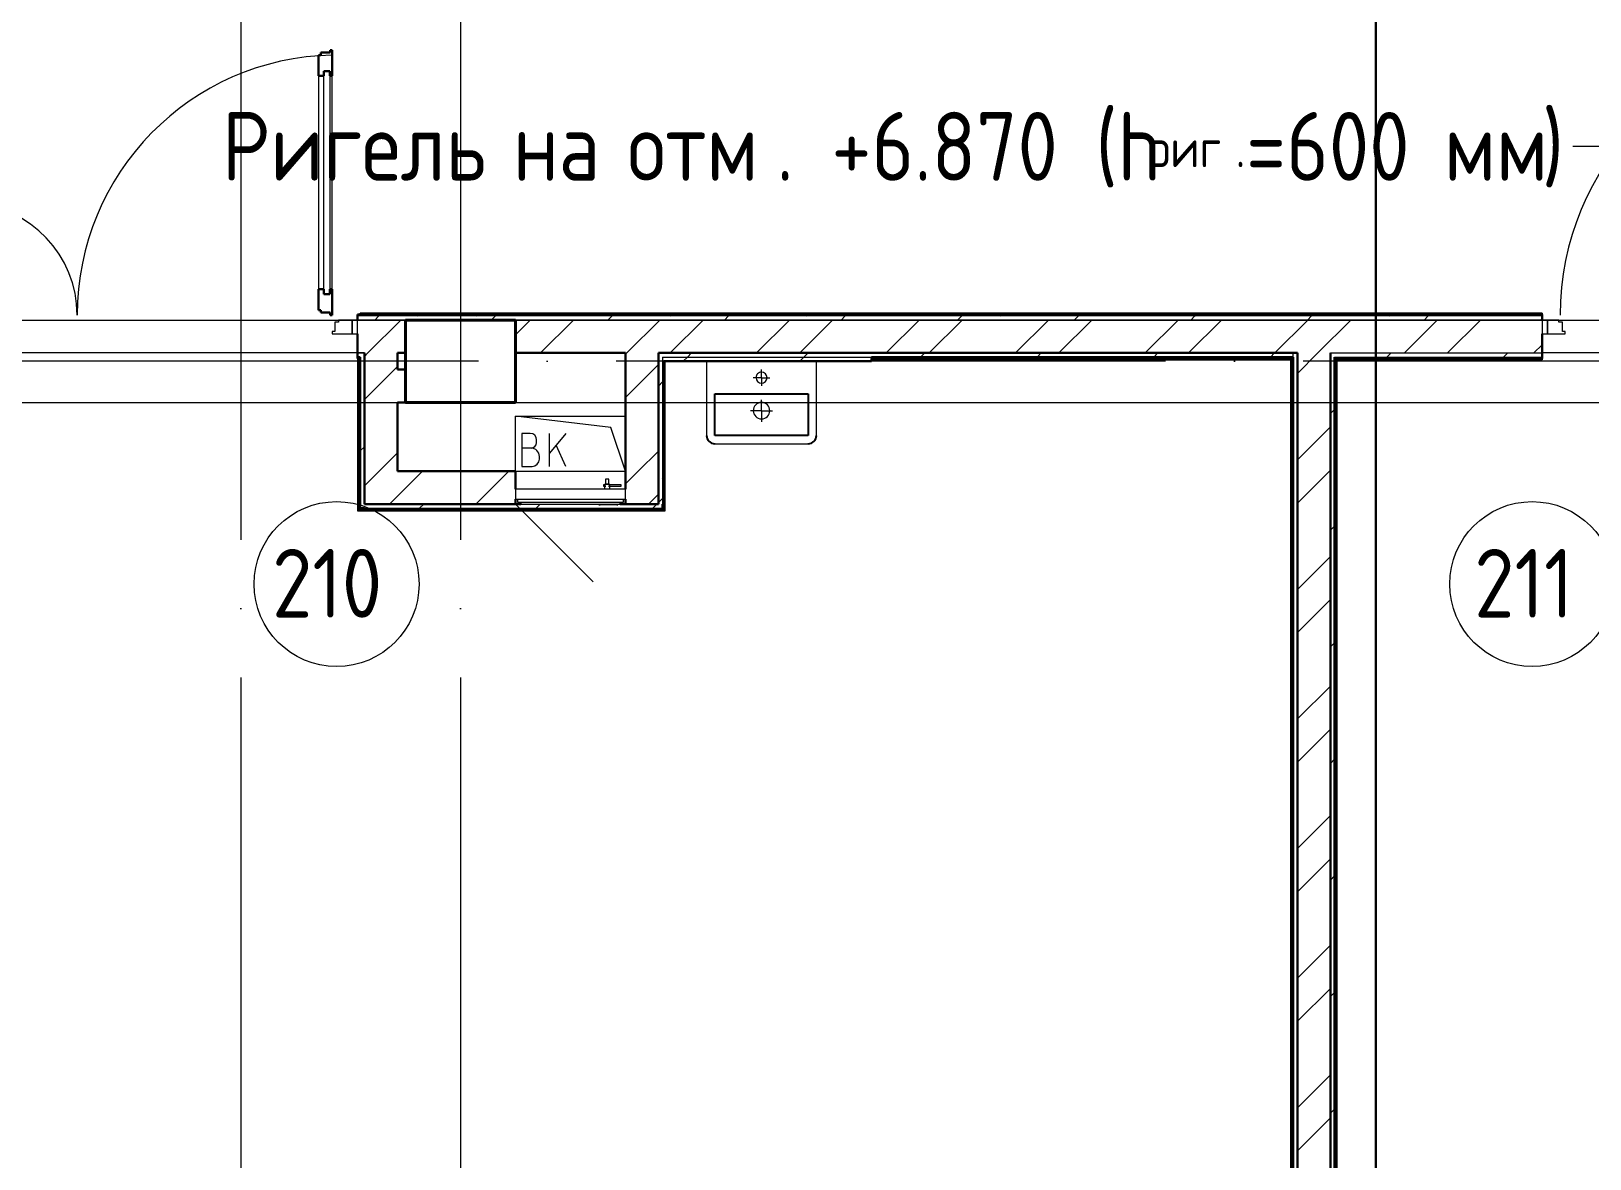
# Model space of a CAD drawing. Header units: millimetres. Extents: x -695119 to 412940, y -249585 to 622758.
# Drawn here: x 285428 to 291100, y 63559 to 67663 of the extents above; entities that cross this region are included whole.
import ezdxf

# ---------------------------------------------------------------- set-up
doc = ezdxf.new("R2010")
doc.units = ezdxf.units.MM
doc.linetypes.add('ADSK_Линия сетки', pattern=[25, 20, -2.5, 0, -2.5])
doc.linetypes.add('ADSK_Сверху', pattern=[450, 300, -150])
for name, color, linetype, lineweight in [('_Схема', 5, 'Continuous', 30), ('Аннотация', 252, 'Continuous', 18), ('Двери', 8, 'Continuous', 9), ('Линии', 7, 'Continuous', 9), ('Марки помещений', 8, 'Continuous', 20), ('Несущие колонны', 252, 'Continuous', 18), ('Оборудование', 8, 'Continuous', 18), ('Ограждение', 8, 'Continuous', 9), ('Оси', 252, 'Continuous', 9), ('Перекрытие', 252, 'Continuous', 18), ('Стены наружные', 252, 'Continuous', 18), ('Стены штриховка', 7, 'Continuous', 9)]:
    doc.layers.add(name, color=color, linetype=linetype, lineweight=lineweight)
doc.layers.add('Двери открывание', color=7, linetype='Continuous', lineweight=9, true_color=0xc0c0c0)
doc.layers.add('Узлы', color=7, linetype='Continuous')
doc.styles.add('GOST Common_2', font='', dxfattribs={"width": 0.9, "height": 250})
doc.styles.add('GOST Common_4', font='', dxfattribs={"height": 7})
doc.styles.get('GOST Common_2').set_extended_font_data('GOST type B')
doc.styles.get('GOST Common_4').set_extended_font_data('GOST type B')

# ---------------------------------------------------------------- blocks, each defined once
blk = doc.blocks.new('план 2 этажа')
at = {"color": 251, "lineweight": 18, "true_color": 0x636466}
for p, q in [((287537.6, 66220.8), (287190.8, 66261.6)), ((287190.8, 66061.6), (287190.8, 66261.6)), ((287190.8, 66261.6), (287590.8, 66261.6)), ((287244.1, 66198.9), (287214.1, 66198.9)), ((287214.1, 66198.9), (287214.1, 66078.9)), ((287374.1, 66198.9), (287314.1, 66127.4)), ((287314.1, 66078.9), (287314.1, 66198.9)), ((287590.8, 66061.6), (287537.6, 66220.8)), ((287247.4, 66145.5), (287214.1, 66145.5)), ((287267.4, 66165.5), (287267.4, 66175.5)), ((287374.1, 66078.9), (287338.1, 66156)), ((287214.1, 66078.9), (287250.7, 66078.9)), ((287277.4, 66105.5), (287277.4, 66115.5))]:
    blk.add_line(p, q, dxfattribs=at)
for centre, radius, start, end in [((287244.1, 66175.5), 23.3, 0, 90), ((287247.4, 66165.5), 20, 270, 0), ((287247.4, 66115.5), 30, 0, 90), ((287250.7, 66105.5), 26.7, 270, 0)]:
    blk.add_arc(centre, radius, start, end, dxfattribs=at)
at = {"layer": 'Аннотация', "color": 251, "lineweight": 9, "true_color": 0x636466}
for p, q in [((291044.2, 67243.5), (291038.1, 67243.5)), ((291422.7, 67243.5), (291044.2, 67243.5))]:
    blk.add_line(p, q, dxfattribs=at)
at = {"layer": 'Двери', "color": 251, "lineweight": 30, "true_color": 0x636466}
for p, q in [((286481.8, 67575.6), (286473.8, 67575.6)), ((286473.8, 67575.6), (286473.8, 67499.6)), ((286515.8, 67584.6), (286481.8, 67584.6)), ((286481.8, 67584.6), (286481.8, 67575.6)), ((286523.8, 67593.6), (286515.8, 67593.6)), ((286515.8, 67593.6), (286515.8, 67584.6)), ((286523.8, 67499.6), (286523.8, 67593.6)), ((286473.8, 67499.6), (286493.8, 67499.6)), ((286493.8, 67499.6), (286493.8, 67517.6)), ((286493.8, 67517.6), (286514.8, 67517.6)), ((286514.8, 67517.6), (286514.8, 67499.6)), ((286514.8, 67499.6), (286523.8, 67499.6)), ((286473.8, 66723.6), (286473.8, 66647.6)), ((286473.8, 66723.6), (286493.8, 66723.6)), ((286493.8, 66723.6), (286493.8, 66705.6)), ((286493.8, 66705.6), (286514.8, 66705.6)), ((286514.8, 66723.6), (286523.8, 66723.6)), ((286514.8, 66705.6), (286514.8, 66723.6)), ((286523.8, 66629.6), (286523.8, 66723.6)), ((286473.8, 66647.6), (286481.8, 66647.6)), ((286481.8, 66647.6), (286481.8, 66638.6)), ((286481.8, 66638.6), (286515.8, 66638.6)), ((286515.8, 66638.6), (286515.8, 66629.6)), ((286515.8, 66629.6), (286523.8, 66629.6))]:
    blk.add_line(p, q, dxfattribs=at)
at = {"layer": 'Двери', "color": 251, "true_color": 0x636466}
for p, q in [((286473.8, 67499.6), (286473.8, 66723.6)), ((286493.8, 66705.6), (286493.8, 67517.6)), ((286493.8, 67517.6), (286514.8, 67517.6)), ((286514.8, 67517.6), (286514.8, 66705.6)), ((286523.8, 66723.6), (286523.8, 67499.6)), ((286514.8, 66705.6), (286493.8, 66705.6)), ((286546.8, 66603.6), (286532.8, 66603.6)), ((286532.8, 66603.6), (286532.8, 66569.6)), ((286546.8, 66611.6), (286546.8, 66603.6)), ((286595.8, 66611.6), (286546.8, 66611.6)), ((286615.8, 66611.6), (286595.8, 66611.6)), ((286595.8, 66611.6), (286595.8, 66561.6)), ((286595.8, 66561.6), (286595.8, 66611.6)), ((286615.8, 66561.6), (286615.8, 66611.6)), ((290925.8, 66611.6), (290925.8, 66561.6)), ((290945.8, 66611.6), (290925.8, 66611.6)), ((290945.8, 66561.6), (290945.8, 66611.6)), ((290986.8, 66611.6), (290945.8, 66611.6)), ((290945.8, 66611.6), (290945.8, 66561.6)), ((290986.8, 66603.6), (290986.8, 66611.6)), ((291000.8, 66603.6), (290986.8, 66603.6)), ((291000.8, 66569.6), (291000.8, 66603.6)), ((286532.8, 66569.6), (286523.8, 66569.6)), ((286523.8, 66569.6), (286523.8, 66561.6)), ((286523.8, 66561.6), (286595.8, 66561.6)), ((286595.8, 66561.6), (286615.8, 66561.6)), ((290925.8, 66561.6), (290945.8, 66561.6)), ((290945.8, 66561.6), (291009.8, 66561.6)), ((291009.8, 66569.6), (291000.8, 66569.6)), ((291009.8, 66561.6), (291009.8, 66569.6))]:
    blk.add_line(p, q, dxfattribs=at)
at = {"layer": 'Двери открывание', "color": 251, "true_color": 0x636466}
for centre, radius, start, end in [((291989.8, 66629.6), 998, 91.0334, 180), ((286541.8, 66629.6), 946, 91.0903, 180), ((285189.8, 66629.6), 406, 0, 87.459)]:
    blk.add_arc(centre, radius, start, end, dxfattribs=at)
at = {"layer": 'Линии', "color": 251, "linetype": 'ADSK_Сверху', "ltscale": 100, "true_color": 0x636466}
for p, q in [((279385.8, 66611.6), (312595.8, 66611.6)), ((279385.8, 66311.6), (312595.8, 66311.6))]:
    blk.add_line(p, q, dxfattribs=at)
at = {"layer": 'Марки помещений', "color": 251, "true_color": 0x636466}
for centre in [(286539.7, 65650.8), (290890, 65650.8)]:
    blk.add_circle(centre, 300, dxfattribs=at)
at = {"layer": 'Несущие колонны', "color": 251, "lineweight": 40, "true_color": 0x636466}
for p, q in [((286790.8, 66611.6), (287190.8, 66611.6)), ((286790.8, 66311.6), (286790.8, 66611.6)), ((287190.8, 66611.6), (286790.8, 66611.6)), ((287190.8, 66611.6), (287190.8, 66311.6)), ((286790.8, 66491.6), (286790.8, 66311.6)), ((287190.8, 66311.6), (287190.8, 66491.6)), ((287190.8, 66311.6), (286790.8, 66311.6)), ((286790.8, 66311.6), (287190.8, 66311.6))]:
    blk.add_line(p, q, dxfattribs=at)
at = {"layer": 'Несущие колонны', "color": 251, "true_color": 0x636466}
for p, q in [((286790.8, 66611.6), (286790.8, 66491.6)), ((287190.8, 66491.6), (287190.8, 66611.6))]:
    blk.add_line(p, q, dxfattribs=at)
at = {"layer": 'Оборудование', "color": 251, "true_color": 0x636466}
for p, q in [((287518.2, 66032), (287518.2, 66014.5)), ((287530.4, 66032), (287518.2, 66032)), ((287530.4, 66014.5), (287530.4, 66032)), ((287190.8, 65996.6), (287190.8, 65960.2)), ((287590.8, 65996.6), (287190.8, 65996.6)), ((287519.5, 66012), (287511.2, 66012)), ((287511.2, 66012), (287511.2, 66007)), ((287511.2, 66007), (287519.5, 66007)), ((287514.7, 66012.5), (287514.7, 65996.6)), ((287534, 66012.5), (287514.7, 66012.5)), ((287518.2, 66014.5), (287516.2, 66012.5)), ((287530.4, 66014.5), (287518.2, 66014.5)), ((287575, 66012), (287529.1, 66012)), ((287529.1, 66007), (287575, 66007)), ((287532.4, 66012.5), (287530.4, 66014.5)), ((287534, 65996.6), (287534, 66012.5)), ((287575, 66007), (287575, 66012)), ((287590.8, 65960.2), (287590.8, 65996.6)), ((287190.8, 65941.6), (287473.7, 65658.8)), ((287191.7, 65959.3), (287589.9, 65959.3)), ((287197.8, 65959.3), (287197.8, 65949.6)), ((287198.8, 65948.6), (287582.9, 65948.6)), ((287209.8, 65947.1), (287209.8, 65941.6)), ((287209.8, 65941.6), (287571.8, 65941.6)), ((287494.3, 65941.6), (287494.3, 65939.6)), ((287494.3, 65939.6), (287498.3, 65939.6)), ((287558.8, 65939.6), (287498.3, 65939.6)), ((287558.8, 65939.6), (287562.8, 65939.6)), ((287562.8, 65939.6), (287562.8, 65941.6)), ((287571.8, 65941.6), (287571.8, 65947.1)), ((287583.8, 65949.6), (287583.8, 65959.3))]:
    blk.add_line(p, q, dxfattribs=at)
for points, knots in [([(287190.8, 65960.2), (287190.8, 65960.2), (287190.8, 65960), (287190.9, 65959.8), (287191.1, 65959.6), (287191.2, 65959.5), (287191.4, 65959.4), (287191.5, 65959.4), (287191.6, 65959.3), (287191.7, 65959.3)], [-1, -1, -1, -1, -0.833333, -0.666667, -0.5, -0.333333, -0.25, -0.166667, 0, 0, 0, 0]), ([(287589.9, 65959.3), (287590, 65959.3), (287590.1, 65959.4), (287590.3, 65959.4), (287590.4, 65959.5), (287590.6, 65959.6), (287590.7, 65959.8), (287590.8, 65960), (287590.8, 65960.2), (287590.8, 65960.2)], [0, 0, 0, 0, 0.166667, 0.25, 0.333333, 0.5, 0.666667, 0.833333, 1, 1, 1, 1]), ([(287197.8, 65949.6), (287197.8, 65949.5), (287197.8, 65949.3), (287197.9, 65949.1), (287198, 65949), (287198.2, 65948.8), (287198.3, 65948.8), (287198.4, 65948.7), (287198.6, 65948.7), (287198.7, 65948.6), (287198.8, 65948.6)], [-1, -1, -1, -1, -0.833333, -0.666667, -0.541667, -0.416667, -0.333333, -0.25, -0.166667, 0, 0, 0, 0]), ([(287208.3, 65948.6), (287208.4, 65948.6), (287208.6, 65948.6), (287208.9, 65948.5), (287209, 65948.4), (287209.2, 65948.3), (287209.4, 65948.2), (287209.5, 65948), (287209.6, 65947.9), (287209.7, 65947.7), (287209.8, 65947.4), (287209.8, 65947.2), (287209.8, 65947.1)], [-1, -1, -1, -1, -0.833333, -0.75, -0.666667, -0.583333, -0.5, -0.416667, -0.333333, -0.25, -0.166667, 0, 0, 0, 0]), ([(287571.8, 65947.1), (287571.8, 65947.2), (287571.8, 65947.4), (287571.9, 65947.7), (287572, 65947.9), (287572.1, 65948), (287572.3, 65948.2), (287572.4, 65948.3), (287572.6, 65948.4), (287572.8, 65948.5), (287573, 65948.6), (287573.2, 65948.6), (287573.3, 65948.6)], [0, 0, 0, 0, 0.166667, 0.25, 0.333333, 0.416667, 0.5, 0.583333, 0.666667, 0.75, 0.833333, 1, 1, 1, 1]), ([(287582.9, 65948.6), (287582.9, 65948.6), (287583.1, 65948.7), (287583.2, 65948.7), (287583.3, 65948.8), (287583.5, 65948.8), (287583.6, 65949), (287583.7, 65949.1), (287583.8, 65949.3), (287583.8, 65949.5), (287583.8, 65949.6)], [0, 0, 0, 0, 0.166667, 0.25, 0.333333, 0.416667, 0.541667, 0.666667, 0.833333, 1, 1, 1, 1])]:
    blk.add_open_spline(points, degree=3, knots=knots, dxfattribs=at)
at = {"layer": 'Ограждение', "color": 251, "true_color": 0x636466}
for p, q in [((286625.8, 66631.6), (286625.8, 66636.6)), ((290925.8, 66636.6), (286625.8, 66636.6)), ((290925.8, 66636.6), (290925.8, 66631.6)), ((286615.8, 66471.6), (286615.8, 65916.6)), ((290015.8, 66471.6), (290010.8, 66466.6)), ((290180.8, 66466.6), (290175.8, 66471.6)), ((290925.8, 66471.6), (290925.8, 66466.6)), ((287735.8, 65916.6), (287735.8, 66461.7)), ((288485.8, 66466.6), (290010.8, 66466.6)), ((290010.8, 66466.6), (290010.8, 60496.6)), ((290180.8, 60496.6), (290180.8, 66466.6)), ((290180.8, 66466.6), (290925.8, 66466.6)), ((286615.8, 65916.6), (286620.8, 65921.6)), ((286615.8, 65916.6), (287735.8, 65916.6)), ((287735.8, 65916.6), (287730.8, 65921.6))]:
    blk.add_line(p, q, dxfattribs=at)
at = {"layer": 'Оси', "color": 251, "linetype": 'ADSK_Линия сетки', "ltscale": 100, "true_color": 0x636466}
for p, q in [((286190.8, 77811.6), (286190.8, 47955.5)), ((286990.8, 77811.6), (286990.8, 46685.5)), ((332058.1, 66461.6), (255080.8, 66461.6))]:
    blk.add_line(p, q, dxfattribs=at)
at = {"layer": 'Перекрытие', "color": 251, "ltscale": 100, "true_color": 0x636466}
for p, q in [((286615.8, 66491.6), (285115.8, 66491.6)), ((287190.8, 66061.6), (287190.8, 66261.6)), ((287190.8, 66261.6), (287590.8, 66261.6))]:
    blk.add_line(p, q, dxfattribs=at)
at = {"layer": 'Стены наружные', "color": 251, "true_color": 0x636466}
for p, q in [((285184.8, 66611.6), (286546.8, 66611.6)), ((286790.8, 66491.6), (286790.8, 66611.6)), ((287190.8, 66611.6), (287190.8, 66491.6)), ((290986.8, 66611.6), (291994.8, 66611.6)), ((286615.8, 66491.6), (285115.8, 66491.6)), ((292055.8, 66491.6), (290925.8, 66491.6)), ((287190.8, 66061.6), (287590.8, 66061.6))]:
    blk.add_line(p, q, dxfattribs=at)
at = {"layer": 'Стены наружные', "color": 251, "lineweight": 30, "true_color": 0x636466}
for p, q in [((286615.8, 66631.6), (286615.8, 66611.6)), ((290925.8, 66631.6), (286615.8, 66631.6)), ((286790.8, 66611.6), (287190.8, 66611.6)), ((290925.8, 66611.6), (290925.8, 66631.6)), ((286615.8, 66561.6), (286615.8, 66471.6)), ((290925.8, 66471.6), (290925.8, 66561.6)), ((286615.8, 66476.6), (286625.8, 66476.6)), ((286615.8, 66471.6), (286620.8, 66471.6)), ((286620.8, 66471.6), (286620.8, 65921.6)), ((286625.8, 66476.6), (286625.8, 65926.6)), ((286640.8, 65941.6), (286640.8, 66491.6)), ((286760.8, 66491.6), (286790.8, 66491.6)), ((286760.8, 66431.6), (286760.8, 66491.6)), ((287190.8, 66491.6), (287590.8, 66491.6)), ((287590.8, 66491.6), (287590.8, 65996.6)), ((287710.8, 66491.6), (290035.8, 66491.6)), ((287710.8, 65941.6), (287710.8, 66491.6)), ((288485.8, 66476.6), (290020.8, 66476.6)), ((288485.8, 66461.6), (288485.8, 66471.6)), ((288485.8, 66471.6), (290015.8, 66471.6)), ((290015.8, 66471.6), (290015.8, 60496.6)), ((290020.8, 66476.6), (290020.8, 60491.6)), ((290035.8, 66491.6), (290035.8, 60486.6)), ((290155.8, 66491.6), (290155.8, 60486.6)), ((290170.8, 60491.6), (290170.8, 66476.6)), ((290175.8, 66471.6), (290925.8, 66471.6)), ((290175.8, 60496.6), (290175.8, 66471.6)), ((286790.8, 66431.6), (286760.8, 66431.6)), ((286790.8, 66311.6), (286790.8, 66431.6)), ((287730.8, 66461.6), (288485.8, 66461.6)), ((287730.8, 65921.6), (287730.8, 66461.6)), ((286760.8, 66061.6), (286760.8, 66311.6)), ((286760.8, 66311.6), (286790.8, 66311.6)), ((287190.8, 66061.6), (286760.8, 66061.6)), ((287190.8, 65996.6), (287190.8, 66061.6)), ((287190.8, 65941.6), (287190.8, 65960)), ((287590.8, 65960), (287590.8, 65941.6)), ((286620.8, 65921.6), (287730.8, 65921.6)), ((286625.8, 65926.6), (286640.8, 65926.6)), ((287209.8, 65941.6), (286640.8, 65941.6)), ((287710.8, 65941.6), (287571.8, 65941.6)), ((287725.8, 65926.6), (287725.8, 65941.6))]:
    blk.add_line(p, q, dxfattribs=at)
at = {"layer": 'Стены наружные', "color": 251, "linetype": 'Continuous', "lineweight": 9, "true_color": 0x636466}
for p, q in [((286622.5, 66626.6), (286627.5, 66631.6)), ((286653.2, 66491.6), (286773.2, 66611.6)), ((286678.2, 66611.6), (286693.2, 66626.6)), ((286693.2, 66626.6), (286698.2, 66631.6)), ((286763.9, 66626.6), (286768.9, 66631.6)), ((286834.6, 66626.6), (286839.6, 66631.6)), ((286905.4, 66626.6), (286910.4, 66631.6)), ((286976.1, 66626.6), (286981.1, 66631.6)), ((287046.8, 66626.6), (287051.8, 66631.6)), ((287102.5, 66611.6), (287117.5, 66626.6)), ((287117.5, 66626.6), (287122.5, 66631.6)), ((287188.2, 66626.6), (287193.2, 66631.6)), ((287190.8, 66557.8), (287244.6, 66611.6)), ((287258.9, 66626.6), (287263.9, 66631.6)), ((287281.8, 66491.6), (287401.8, 66611.6)), ((287329.6, 66626.6), (287334.6, 66631.6)), ((287400.3, 66626.6), (287405.3, 66631.6)), ((287471, 66626.6), (287476, 66631.6)), ((287526.8, 66611.6), (287541.8, 66626.6)), ((287541.8, 66626.6), (287546.8, 66631.6)), ((287596.1, 66491.6), (287716.1, 66611.6)), ((287612.5, 66626.6), (287617.5, 66631.6)), ((287683.2, 66626.6), (287688.2, 66631.6)), ((287753.2, 66491.6), (287873.2, 66611.6)), ((287753.9, 66626.6), (287758.9, 66631.6)), ((287824.6, 66626.6), (287829.6, 66631.6)), ((287895.3, 66626.6), (287900.3, 66631.6)), ((287951, 66611.6), (287966, 66626.6)), ((287966, 66626.6), (287971, 66631.6)), ((288036.7, 66626.6), (288041.7, 66631.6)), ((288067.5, 66491.6), (288187.5, 66611.6)), ((288107.4, 66626.6), (288112.4, 66631.6)), ((288178.2, 66626.6), (288183.2, 66631.6)), ((288224.7, 66491.6), (288344.7, 66611.6)), ((288248.9, 66626.6), (288253.9, 66631.6)), ((288319.6, 66626.6), (288324.6, 66631.6)), ((288375.3, 66611.6), (288390.3, 66626.6)), ((288390.3, 66626.6), (288395.3, 66631.6)), ((288461, 66626.6), (288466, 66631.6)), ((288531.7, 66626.6), (288536.7, 66631.6)), ((288539, 66491.6), (288659, 66611.6)), ((288602.4, 66626.6), (288607.4, 66631.6)), ((288673.1, 66626.6), (288678.1, 66631.6)), ((288696.2, 66491.6), (288816.2, 66611.6)), ((288743.8, 66626.6), (288748.8, 66631.6)), ((288799.5, 66611.6), (288814.5, 66626.6)), ((288814.5, 66626.6), (288819.5, 66631.6)), ((288885.3, 66626.6), (288890.3, 66631.6)), ((288956, 66626.6), (288961, 66631.6)), ((289010.5, 66491.6), (289130.5, 66611.6)), ((289026.7, 66626.6), (289031.7, 66631.6)), ((289097.4, 66626.6), (289102.4, 66631.6)), ((289167.6, 66491.6), (289287.6, 66611.6)), ((289168.1, 66626.6), (289173.1, 66631.6)), ((289223.8, 66611.6), (289238.8, 66626.6)), ((289238.8, 66626.6), (289243.8, 66631.6)), ((289309.5, 66626.6), (289314.5, 66631.6)), ((289380.2, 66626.6), (289385.2, 66631.6)), ((289450.9, 66626.6), (289455.9, 66631.6)), ((289481.9, 66491.6), (289601.9, 66611.6)), ((289521.7, 66626.6), (289526.7, 66631.6)), ((289592.4, 66626.6), (289597.4, 66631.6)), ((289639.1, 66491.6), (289759.1, 66611.6)), ((289648.1, 66611.6), (289663.1, 66626.6)), ((289663.1, 66626.6), (289668.1, 66631.6)), ((289733.8, 66626.6), (289738.8, 66631.6)), ((289804.5, 66626.6), (289809.5, 66631.6)), ((289875.2, 66626.6), (289880.2, 66631.6)), ((289945.9, 66626.6), (289950.9, 66631.6)), ((289953.4, 66491.6), (290073.4, 66611.6)), ((290016.6, 66626.6), (290021.6, 66631.6)), ((290072.3, 66611.6), (290087.3, 66626.6)), ((290087.3, 66626.6), (290092.3, 66631.6)), ((290110.6, 66491.6), (290230.6, 66611.6)), ((290158.1, 66626.6), (290163.1, 66631.6)), ((290228.8, 66626.6), (290233.8, 66631.6)), ((290299.5, 66626.6), (290304.5, 66631.6)), ((290370.2, 66626.6), (290375.2, 66631.6)), ((290424.9, 66491.6), (290544.9, 66611.6)), ((290440.9, 66626.6), (290445.9, 66631.6)), ((290496.6, 66611.6), (290511.6, 66626.6)), ((290511.6, 66626.6), (290516.6, 66631.6)), ((290582, 66491.6), (290702, 66611.6)), ((290582.3, 66626.6), (290587.3, 66631.6)), ((290653, 66626.6), (290658, 66631.6)), ((290723.7, 66626.6), (290728.7, 66631.6)), ((290794.4, 66626.6), (290799.4, 66631.6)), ((290865.2, 66626.6), (290870.2, 66631.6)), ((290920.9, 66611.6), (290925.8, 66616.6)), ((286640.8, 66479.3), (286653.2, 66491.6)), ((287590.8, 66486.4), (287596.1, 66491.6)), ((287801, 66461.6), (287816, 66476.6)), ((287816, 66476.6), (287831, 66491.6)), ((288225.3, 66461.6), (288240.3, 66476.6)), ((288240.3, 66476.6), (288255.3, 66491.6)), ((288518.1, 66471.6), (288523.1, 66476.6)), ((288588.8, 66471.6), (288593.8, 66476.6)), ((288659.5, 66471.6), (288664.5, 66476.6)), ((288664.5, 66476.6), (288679.5, 66491.6)), ((288730.3, 66471.6), (288735.3, 66476.6)), ((288801, 66471.6), (288806, 66476.6)), ((288871.7, 66471.6), (288876.7, 66476.6)), ((288942.4, 66471.6), (288947.4, 66476.6)), ((289013.1, 66471.6), (289018.1, 66476.6)), ((289083.8, 66471.6), (289088.8, 66476.6)), ((289088.8, 66476.6), (289103.8, 66491.6)), ((289154.5, 66471.6), (289159.5, 66476.6)), ((289225.2, 66471.6), (289230.2, 66476.6)), ((289295.9, 66471.6), (289300.9, 66476.6)), ((289366.7, 66471.6), (289371.7, 66476.6)), ((289437.4, 66471.6), (289442.4, 66476.6)), ((289508.1, 66471.6), (289513.1, 66476.6)), ((289513.1, 66476.6), (289528.1, 66491.6)), ((289578.8, 66471.6), (289583.8, 66476.6)), ((289649.5, 66471.6), (289654.5, 66476.6)), ((289720.2, 66471.6), (289725.2, 66476.6)), ((289790.9, 66471.6), (289795.9, 66476.6)), ((289861.6, 66471.6), (289866.6, 66476.6)), ((289932.3, 66471.6), (289937.3, 66476.6)), ((289937.3, 66476.6), (289952.3, 66491.6)), ((290003.1, 66471.6), (290008.1, 66476.6)), ((290035.8, 66416.9), (290110.6, 66491.6)), ((290215.2, 66471.6), (290220.2, 66476.6)), ((290285.9, 66471.6), (290290.9, 66476.6)), ((290356.6, 66471.6), (290361.6, 66476.6)), ((290361.6, 66476.6), (290376.6, 66491.6)), ((290427.3, 66471.6), (290432.3, 66476.6)), ((290498, 66471.6), (290503, 66476.6)), ((290568.7, 66471.6), (290573.7, 66476.6)), ((290639.4, 66471.6), (290644.4, 66476.6)), ((290710.2, 66471.6), (290715.2, 66476.6)), ((290780.9, 66471.6), (290785.9, 66476.6)), ((290785.9, 66476.6), (290800.9, 66491.6)), ((290851.6, 66471.6), (290856.6, 66476.6)), ((290896.3, 66491.6), (290925.8, 66521.1)), ((290922.3, 66471.6), (290925.8, 66475.2)), ((286620.8, 66412.8), (286625.8, 66417.8)), ((286640.8, 66322.1), (286750.3, 66431.6)), ((286750.3, 66431.6), (286760.8, 66442.1)), ((287590.8, 66329.2), (287710.8, 66449.2)), ((287725.8, 66457.1), (287730.3, 66461.6)), ((290015.8, 66413.7), (290020.8, 66418.7)), ((290170.8, 66427.3), (290175.8, 66432.3)), ((287710.8, 66371.4), (287725.8, 66386.4)), ((287725.8, 66386.4), (287730.8, 66391.4)), ((290170.8, 66356.6), (290175.8, 66361.6)), ((286620.8, 66342.1), (286625.8, 66347.1)), ((287725.8, 66315.7), (287730.8, 66320.7)), ((290015.8, 66343), (290020.8, 66348)), ((286620.8, 66271.4), (286625.8, 66276.4)), ((287725.8, 66245), (287730.8, 66250)), ((290015.8, 66272.3), (290020.8, 66277.3)), ((290155.8, 66270.8), (290170.8, 66285.8)), ((290170.8, 66285.8), (290175.8, 66290.8)), ((286620.8, 66200.7), (286625.8, 66205.7)), ((290015.8, 66201.6), (290020.8, 66206.6)), ((290035.8, 66102.6), (290155.8, 66222.6)), ((290170.8, 66215.1), (290175.8, 66220.1)), ((286620.8, 66130), (286625.8, 66135)), ((286625.8, 66135), (286640.8, 66150)), ((287637.5, 66061.6), (287710.8, 66134.9)), ((287725.8, 66174.3), (287730.8, 66179.3)), ((290015.8, 66130.8), (290020.8, 66135.8)), ((290170.8, 66144.4), (290175.8, 66149.4)), ((286640.8, 66007.8), (286760.8, 66127.8)), ((287725.8, 66103.6), (287730.8, 66108.6)), ((290170.8, 66073.7), (290175.8, 66078.7)), ((286620.8, 66059.2), (286625.8, 66064.2)), ((286760.8, 65970.7), (286851.8, 66061.6)), ((287046.1, 65941.6), (287166.1, 66061.6)), ((287590.8, 66014.9), (287637.5, 66061.6)), ((287725.8, 66032.9), (287730.8, 66037.9)), ((290015.8, 66060.1), (290020.8, 66065.1)), ((290035.8, 65945.4), (290155.8, 66065.4)), ((286620.8, 65988.5), (286625.8, 65993.5)), ((286731.8, 65941.6), (286760.8, 65970.7)), ((287674.7, 65941.6), (287710.8, 65977.7)), ((287710.8, 65947.2), (287725.8, 65962.2)), ((287725.8, 65962.2), (287730.8, 65967.2)), ((290015.8, 65989.4), (290020.8, 65994.4)), ((290170.8, 66003), (290175.8, 66008)), ((286624.6, 65921.6), (286629.6, 65926.6)), ((286695.3, 65921.6), (286700.3, 65926.6)), ((286766, 65921.6), (286771, 65926.6)), ((286836.8, 65921.6), (286841.8, 65926.6)), ((286841.8, 65926.6), (286856.8, 65941.6)), ((286907.5, 65921.6), (286912.5, 65926.6)), ((286978.2, 65921.6), (286983.2, 65926.6)), ((287048.9, 65921.6), (287053.9, 65926.6)), ((287119.6, 65921.6), (287124.6, 65926.6)), ((287190.3, 65921.6), (287195.3, 65926.6)), ((287261, 65921.6), (287266, 65926.6)), ((287266, 65926.6), (287281, 65941.6)), ((287331.7, 65921.6), (287336.7, 65926.6)), ((287402.4, 65921.6), (287407.4, 65926.6)), ((287473.2, 65921.6), (287478.2, 65926.6)), ((287543.9, 65921.6), (287548.9, 65926.6)), ((287614.6, 65921.6), (287619.6, 65926.6)), ((287685.3, 65921.6), (287690.3, 65926.6)), ((287690.3, 65926.6), (287705.3, 65941.6)), ((290015.8, 65918.7), (290020.8, 65923.7)), ((290170.8, 65932.3), (290175.8, 65937.3)), ((290015.8, 65848), (290020.8, 65853)), ((290155.8, 65846.6), (290170.8, 65861.6)), ((290170.8, 65861.6), (290175.8, 65866.6)), ((290170.8, 65790.9), (290175.8, 65795.9)), ((290015.8, 65777.3), (290020.8, 65782.3)), ((290035.8, 65631.1), (290155.8, 65751.1)), ((290015.8, 65706.6), (290020.8, 65711.6)), ((290170.8, 65720.2), (290175.8, 65725.2)), ((290015.8, 65635.9), (290020.8, 65640.9)), ((290170.8, 65649.4), (290175.8, 65654.4)), ((290015.8, 65565.2), (290020.8, 65570.2)), ((290035.8, 65474), (290155.8, 65594)), ((290170.8, 65578.7), (290175.8, 65583.7)), ((290170.8, 65508), (290175.8, 65513)), ((290015.8, 65494.4), (290020.8, 65499.4)), ((290015.8, 65423.7), (290020.8, 65428.7)), ((290155.8, 65422.3), (290170.8, 65437.3)), ((290170.8, 65437.3), (290175.8, 65442.3)), ((290015.8, 65353), (290020.8, 65358)), ((290170.8, 65366.6), (290175.8, 65371.6)), ((290015.8, 65282.3), (290020.8, 65287.3)), ((290035.8, 65159.7), (290155.8, 65279.7)), ((290170.8, 65295.9), (290175.8, 65300.9)), ((290170.8, 65225.2), (290175.8, 65230.2)), ((290015.8, 65211.6), (290020.8, 65216.6)), ((290015.8, 65140.9), (290020.8, 65145.9)), ((290035.8, 65002.5), (290155.8, 65122.5)), ((290170.8, 65154.5), (290175.8, 65159.5)), ((290015.8, 65070.2), (290020.8, 65075.2)), ((290170.8, 65083.8), (290175.8, 65088.8)), ((290015.8, 64999.5), (290020.8, 65004.5)), ((290155.8, 64998.1), (290170.8, 65013.1)), ((290170.8, 65013.1), (290175.8, 65018.1)), ((290170.8, 64942.3), (290175.8, 64947.3)), ((290015.8, 64928.8), (290020.8, 64933.8)), ((290015.8, 64858.1), (290020.8, 64863.1)), ((290170.8, 64871.6), (290175.8, 64876.6)), ((290015.8, 64787.3), (290020.8, 64792.3)), ((290035.8, 64688.2), (290155.8, 64808.2)), ((290170.8, 64800.9), (290175.8, 64805.9)), ((290015.8, 64716.6), (290020.8, 64721.6)), ((290170.8, 64730.2), (290175.8, 64735.2)), ((290170.8, 64659.5), (290175.8, 64664.5)), ((290015.8, 64645.9), (290020.8, 64650.9)), ((290035.8, 64531), (290155.8, 64651)), ((290015.8, 64575.2), (290020.8, 64580.2)), ((290155.8, 64573.8), (290170.8, 64588.8)), ((290170.8, 64588.8), (290175.8, 64593.8)), ((290015.8, 64504.5), (290020.8, 64509.5)), ((290170.8, 64518.1), (290175.8, 64523.1)), ((290015.8, 64433.8), (290020.8, 64438.8)), ((290170.8, 64447.4), (290175.8, 64452.4)), ((290170.8, 64376.7), (290175.8, 64381.7)), ((290015.8, 64363.1), (290020.8, 64368.1)), ((290035.8, 64216.7), (290155.8, 64336.7)), ((290015.8, 64292.4), (290020.8, 64297.4)), ((290170.8, 64305.9), (290175.8, 64310.9)), ((290015.8, 64221.7), (290020.8, 64226.7)), ((290170.8, 64235.2), (290175.8, 64240.2)), ((290015.8, 64150.9), (290020.8, 64155.9)), ((290035.8, 64059.6), (290155.8, 64179.6)), ((290155.8, 64149.5), (290170.8, 64164.5)), ((290170.8, 64164.5), (290175.8, 64169.5)), ((290170.8, 64093.8), (290175.8, 64098.8)), ((290015.8, 64080.2), (290020.8, 64085.2)), ((290015.8, 64009.5), (290020.8, 64014.5)), ((290170.8, 64023.1), (290175.8, 64028.1)), ((290015.8, 63938.8), (290020.8, 63943.8)), ((290170.8, 63952.4), (290175.8, 63957.4)), ((290015.8, 63868.1), (290020.8, 63873.1)), ((290035.8, 63745.3), (290155.8, 63865.3)), ((290170.8, 63881.7), (290175.8, 63886.7)), ((290170.8, 63811), (290175.8, 63816)), ((290015.8, 63797.4), (290020.8, 63802.4)), ((290015.8, 63726.7), (290020.8, 63731.7)), ((290035.8, 63588.1), (290155.8, 63708.1)), ((290155.8, 63725.3), (290170.8, 63740.3)), ((290170.8, 63740.3), (290175.8, 63745.3)), ((290015.8, 63656), (290020.8, 63661)), ((290170.8, 63669.5), (290175.8, 63674.5)), ((290015.8, 63585.3), (290020.8, 63590.3)), ((290170.8, 63598.8), (290175.8, 63603.8))]:
    blk.add_line(p, q, dxfattribs=at)
at = {"layer": 'Стены штриховка', "color": 251, "true_color": 0x636466}
for p, q in [((290925.8, 66626.6), (286615.8, 66626.6)), ((286790.8, 66611.6), (286615.8, 66611.6)), ((290925.8, 66611.6), (287190.8, 66611.6)), ((286615.8, 66491.6), (286640.8, 66491.6)), ((286640.8, 66491.6), (286615.8, 66491.6)), ((287725.8, 66476.6), (288485.8, 66476.6)), ((287725.8, 66476.6), (287725.8, 65941.6)), ((288485.8, 66471.6), (288485.8, 66476.6)), ((290020.8, 66476.6), (290020.8, 66491.6)), ((290155.8, 66491.6), (290925.8, 66491.6)), ((290170.8, 66476.6), (290925.8, 66476.6)), ((287725.8, 66461.6), (287730.8, 66461.6)), ((286640.8, 65926.6), (287725.8, 65926.6))]:
    blk.add_line(p, q, dxfattribs=at)
at = {"layer": 'Узлы', "color": 251, "lineweight": 9, "true_color": 0x636466}
for p, q in [((287885.8, 66461.6), (287885.8, 66191.6)), ((288085.8, 66401.6), (288085.8, 66431.6)), ((288285.8, 66191.6), (288285.8, 66461.6)), ((288085.8, 66401.6), (288055.8, 66401.6)), ((288085.8, 66401.6), (288085.8, 66371.6)), ((288085.8, 66401.6), (288115.8, 66401.6)), ((288085.8, 66281.6), (288085.8, 66321.6)), ((288085.8, 66281.6), (288045.8, 66281.6)), ((288085.8, 66281.6), (288085.8, 66241.6)), ((288085.8, 66281.6), (288125.8, 66281.6)), ((287915.8, 66161.6), (288085.8, 66161.6)), ((288085.8, 66161.6), (288255.8, 66161.6))]:
    blk.add_line(p, q, dxfattribs=at)
at = {"layer": 'Узлы', "color": 251, "true_color": 0x636466}
for p, q in [((287915.8, 66191.6), (287915.8, 66342.6)), ((287915.8, 66342.6), (288255.8, 66342.6)), ((288255.8, 66342.6), (288255.8, 66191.6)), ((288255.8, 66191.6), (287915.8, 66191.6))]:
    blk.add_line(p, q, dxfattribs=at)
at = {"layer": 'Узлы', "color": 251, "lineweight": 9, "true_color": 0x636466}
for centre, radius, start, end in [((288085.8, 66401.6), 20, 90, 180.0116), ((288085.8, 66401.6), 20, 0, 90), ((288085.8, 66401.6), 20, 180, 270), ((288085.8, 66401.6), 20, 270, 0), ((288085.8, 66281.6), 30, 90, 180.0077), ((288085.8, 66281.6), 30, 0, 90), ((288085.8, 66281.6), 30, 180, 270), ((288085.8, 66281.6), 30, 270, 0)]:
    blk.add_arc(centre, radius, start, end, dxfattribs=at)
at = {"layer": 'Узлы', "color": 251, "true_color": 0x636466}
for centre, start, end in [((287915.8, 66191.6), 180, 270), ((288255.8, 66191.6), 270, 0)]:
    blk.add_arc(centre, 30, start, end, dxfattribs=at)
at = {"layer": 'Аннотация', "color": 251, "true_color": 0x636466, "width": 0.9}
for s, height, style, p in [('. +6.870 (h', 250, 'GOST Common_2', (288140.2, 67118.5)), (')', 250, 'GOST Common_2', (290926.3, 67118.5)), ('Ригель', 250, 'GOST Common_2', (286122.1, 67118.5)), ('=600', 250, 'GOST Common_2', (289848.8, 67118.5)), ('на', 250, 'GOST Common_2', (287181.8, 67118.5)), ('отм', 250, 'GOST Common_2', (287598.5, 67118.5)), ('риг', 138.75, 'GOST Common_4', (289489.7, 67167.8)), ('мм', 250, 'GOST Common_2', (290569.1, 67118.5)), ('.', 138.8, 'GOST Common_4', (289811.2, 67167.8))]:
    blk.add_text(s, height=height, dxfattribs=dict(at, style=style)).set_placement(p)
at = {"layer": 'Марки помещений', "color": 251, "true_color": 0x636466, "style": 'GOST Common_2', "width": 0.9}
for s, p in [('210', (286304.8, 65528.5)), ('211', (290679, 65528.5))]:
    blk.add_text(s, height=250, dxfattribs=at).set_placement(p)

msp = doc.modelspace()

# ---------------------------------------------------------------- linework, layer by layer
at = {"layer": '_Схема', "color": 5}
msp.add_line((290321.21, 61936.177), (290321.21, 68009.924), dxfattribs=at)

# ---------------------------------------------------------------- block references
msp.add_blockref('план 2 этажа', (0, 0))

doc.saveas('drawing.dxf')
